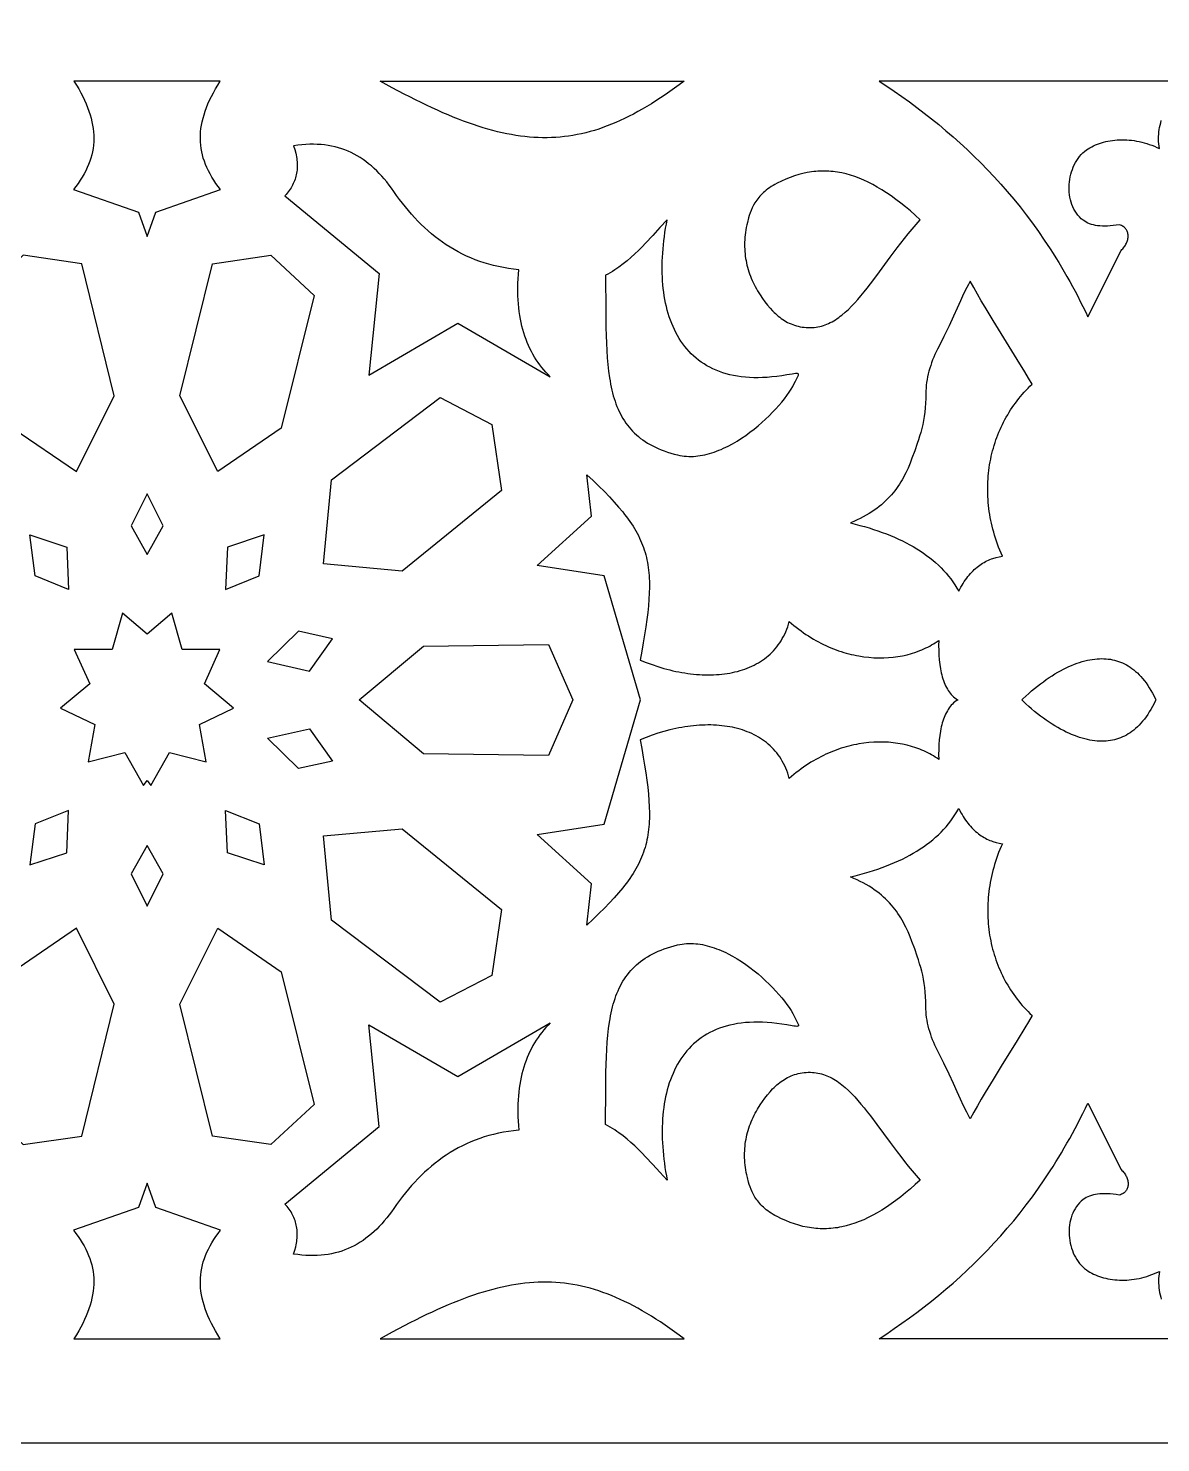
# Model space of a CAD drawing. Extents: x -580 to 580, y -400 to 400.
# Drawn here: x 300.7 to 354.8, y -365 to -297.5 of the extents above; entities that cross this region are included whole.
import ezdxf

# ---------------------------------------------------------------- set-up
doc = ezdxf.new("R2010")
doc.units = 0
doc.layers.add('LAYER_1', color=18, linetype='CONTINUOUS')
doc.layers.add('LAYER_2', color=174, linetype='CONTINUOUS')

msp = doc.modelspace()

# ---------------------------------------------------------------- linework, layer by layer
at = {"layer": 'LAYER_1'}
for points in [[(306.416, -307.461), (306.83, -306.295), (309.927, -305.219), (309.811, -305.069), (309.703, -304.919), (309.602, -304.77), (309.508, -304.62), (309.422, -304.47), (309.343, -304.319), (309.271, -304.169), (309.207, -304.018), (309.15, -303.866), (309.1, -303.714), (309.058, -303.561), (309.023, -303.407), (308.996, -303.253), (308.976, -303.097), (308.963, -302.941), (308.958, -302.784), (308.961, -302.625), (308.971, -302.465), (308.988, -302.303), (309.014, -302.14), (309.046, -301.976), (309.086, -301.81), (309.134, -301.642), (309.189, -301.473), (309.252, -301.301), (309.323, -301.128), (309.401, -300.952), (309.487, -300.775), (309.58, -300.595), (309.681, -300.412), (309.79, -300.228), (309.906, -300.041), (306.416, -300.041), (302.927, -300.041), (303.043, -300.228), (303.152, -300.412), (303.253, -300.595), (303.346, -300.775), (303.432, -300.952), (303.51, -301.128), (303.58, -301.301), (303.643, -301.473), (303.699, -301.642), (303.746, -301.81), (303.787, -301.976), (303.819, -302.14), (303.844, -302.303), (303.862, -302.465), (303.872, -302.625), (303.874, -302.784), (303.869, -302.941), (303.857, -303.097), (303.837, -303.253), (303.81, -303.407), (303.775, -303.561), (303.733, -303.714), (303.683, -303.866), (303.626, -304.018), (303.562, -304.169), (303.49, -304.319), (303.411, -304.47), (303.325, -304.62), (303.231, -304.77), (303.13, -304.919), (303.021, -305.069), (302.906, -305.219), (306.003, -306.295)], [(332.036, -300.041), (331.807, -300.212), (331.581, -300.378), (331.356, -300.538), (331.134, -300.692), (330.913, -300.84), (330.694, -300.983), (330.477, -301.12), (330.261, -301.251), (330.047, -301.377), (329.834, -301.497), (329.623, -301.611), (329.412, -301.72), (329.203, -301.823), (328.995, -301.921), (328.787, -302.013), (328.58, -302.099), (328.374, -302.18), (328.169, -302.256), (327.964, -302.326), (327.759, -302.39), (327.554, -302.449), (327.35, -302.503), (327.145, -302.551), (326.941, -302.593), (326.736, -302.631), (326.531, -302.662), (326.326, -302.689), (326.12, -302.71), (325.914, -302.726), (325.707, -302.737), (325.499, -302.742), (325.29, -302.742), (325.081, -302.736), (324.87, -302.726), (324.658, -302.71), (324.445, -302.689), (324.23, -302.662), (324.014, -302.631), (323.797, -302.594), (323.577, -302.552), (323.356, -302.505), (323.133, -302.453), (322.908, -302.396), (322.681, -302.334), (322.451, -302.266), (322.22, -302.194), (321.986, -302.116), (321.749, -302.034), (321.51, -301.946), (321.268, -301.853), (321.023, -301.756), (320.776, -301.653), (320.525, -301.546), (320.271, -301.433), (320.014, -301.316), (319.754, -301.194), (319.49, -301.066), (319.223, -300.934), (318.952, -300.797), (318.677, -300.656), (318.116, -300.358), (317.539, -300.041)], [(325.653, -314.152), (325.547, -314.044), (325.446, -313.934), (325.347, -313.82), (325.252, -313.703), (325.16, -313.583), (325.072, -313.46), (324.987, -313.334), (324.906, -313.205), (324.829, -313.072), (324.755, -312.937), (324.685, -312.798), (324.618, -312.655), (324.556, -312.509), (324.497, -312.36), (324.442, -312.207), (324.392, -312.051), (324.345, -311.891), (324.302, -311.728), (324.263, -311.561), (324.229, -311.39), (324.198, -311.215), (324.172, -311.037), (324.15, -310.855), (324.133, -310.669), (324.12, -310.479), (324.111, -310.286), (324.106, -310.088), (324.107, -309.886), (324.111, -309.68), (324.121, -309.47), (324.135, -309.256), (324.153, -309.038), (323.904, -309.011), (323.659, -308.978), (323.419, -308.937), (323.184, -308.891), (322.953, -308.837), (322.726, -308.778), (322.504, -308.711), (322.287, -308.639), (322.074, -308.561), (321.864, -308.476), (321.659, -308.386), (321.459, -308.29), (321.262, -308.188), (321.069, -308.081), (320.88, -307.968), (320.694, -307.85), (320.513, -307.726), (320.335, -307.597), (320.16, -307.464), (319.989, -307.325), (319.822, -307.181), (319.658, -307.032), (319.497, -306.879), (319.339, -306.721), (319.185, -306.559), (319.033, -306.392), (318.885, -306.221), (318.74, -306.046), (318.597, -305.866), (318.457, -305.683), (318.32, -305.496), (318.186, -305.305), (318.076, -305.148), (317.963, -304.997), (317.849, -304.851), (317.732, -304.71), (317.614, -304.575), (317.493, -304.445), (317.371, -304.321), (317.245, -304.202), (317.118, -304.088), (316.988, -303.98), (316.856, -303.878), (316.721, -303.781), (316.584, -303.69), (316.444, -303.605), (316.302, -303.526), (316.156, -303.453), (316.008, -303.386), (315.857, -303.325), (315.703, -303.269), (315.546, -303.22), (315.386, -303.178), (315.223, -303.141), (315.057, -303.111), (314.888, -303.087), (314.715, -303.069), (314.539, -303.058), (314.359, -303.053), (314.176, -303.055), (313.99, -303.064), (313.8, -303.079), (313.606, -303.101), (313.409, -303.13), (313.465, -303.306), (313.51, -303.477), (313.529, -303.562), (313.544, -303.646), (313.557, -303.729), (313.567, -303.811), (313.575, -303.892), (313.58, -303.972), (313.582, -304.051), (313.581, -304.13), (313.578, -304.207), (313.571, -304.284), (313.562, -304.36), (313.551, -304.434), (313.536, -304.508), (313.519, -304.581), (313.499, -304.654), (313.477, -304.725), (313.452, -304.795), (313.423, -304.865), (313.393, -304.933), (313.359, -305.001), (313.323, -305.068), (313.284, -305.134), (313.242, -305.199), (313.198, -305.263), (313.15, -305.326), (313.101, -305.389), (313.048, -305.45), (312.993, -305.511), (317.49, -309.214), (316.99, -314.064), (321.238, -311.595)], [(343.31, -306.657), (343.073, -306.441), (342.838, -306.235), (342.606, -306.041), (342.376, -305.857), (342.148, -305.683), (341.923, -305.521), (341.7, -305.368), (341.479, -305.227), (341.26, -305.096), (341.043, -304.975), (340.827, -304.865), (340.613, -304.766), (340.401, -304.677), (340.189, -304.598), (339.979, -304.529), (339.77, -304.471), (339.562, -304.423), (339.458, -304.403), (339.355, -304.386), (339.251, -304.371), (339.148, -304.358), (339.045, -304.348), (338.942, -304.341), (338.839, -304.336), (338.737, -304.334), (338.634, -304.334), (338.532, -304.337), (338.429, -304.342), (338.327, -304.35), (338.224, -304.36), (338.122, -304.373), (338.019, -304.388), (337.917, -304.406), (337.712, -304.449), (337.507, -304.502), (337.301, -304.565), (337.095, -304.638), (336.889, -304.721), (336.681, -304.813), (336.473, -304.916), (336.377, -304.967), (336.285, -305.02), (336.198, -305.074), (336.115, -305.129), (336.037, -305.185), (335.963, -305.241), (335.893, -305.299), (335.827, -305.357), (335.765, -305.417), (335.706, -305.476), (335.651, -305.537), (335.599, -305.597), (335.551, -305.658), (335.505, -305.72), (335.423, -305.843), (335.352, -305.966), (335.29, -306.089), (335.237, -306.211), (335.191, -306.332), (335.152, -306.45), (335.118, -306.565), (335.06, -306.784), (335.032, -306.904), (335.008, -307.023), (334.986, -307.141), (334.968, -307.258), (334.953, -307.374), (334.941, -307.49), (334.933, -307.605), (334.927, -307.719), (334.925, -307.832), (334.926, -307.945), (334.93, -308.056), (334.936, -308.167), (334.946, -308.277), (334.959, -308.387), (334.975, -308.496), (334.994, -308.604), (335.015, -308.711), (335.04, -308.818), (335.067, -308.924), (335.097, -309.029), (335.13, -309.133), (335.166, -309.237), (335.204, -309.34), (335.246, -309.443), (335.29, -309.545), (335.336, -309.646), (335.385, -309.747), (335.437, -309.847), (335.492, -309.946), (335.549, -310.045), (335.67, -310.241), (335.783, -310.408), (335.898, -310.569), (336.016, -310.722), (336.139, -310.868), (336.265, -311.006), (336.331, -311.072), (336.397, -311.135), (336.465, -311.196), (336.534, -311.255), (336.604, -311.31), (336.676, -311.364), (336.749, -311.414), (336.824, -311.462), (336.901, -311.507), (336.979, -311.549), (337.059, -311.589), (337.141, -311.625), (337.225, -311.658), (337.31, -311.687), (337.398, -311.714), (337.487, -311.737), (337.579, -311.756), (337.672, -311.772), (337.768, -311.784), (337.866, -311.793), (337.966, -311.798), (338.069, -311.799), (338.16, -311.796), (338.251, -311.789), (338.34, -311.779), (338.428, -311.764), (338.515, -311.746), (338.601, -311.724), (338.686, -311.698), (338.77, -311.669), (338.853, -311.637), (338.936, -311.601), (339.017, -311.561), (339.099, -311.519), (339.179, -311.473), (339.259, -311.424), (339.338, -311.373), (339.416, -311.318), (339.494, -311.26), (339.572, -311.2), (339.726, -311.071), (339.878, -310.932), (340.029, -310.783), (340.179, -310.624), (340.329, -310.458), (340.479, -310.283), (340.629, -310.101), (340.779, -309.912), (340.93, -309.717), (341.236, -309.31), (341.872, -308.447), (342.207, -308.001), (342.38, -307.776), (342.556, -307.551), (342.737, -307.325), (342.923, -307.101), (343.114, -306.878)], [(336.944, -314.056), (336.701, -314.096), (336.465, -314.129), (336.233, -314.155), (336.008, -314.174), (335.788, -314.186), (335.573, -314.191), (335.364, -314.19), (335.16, -314.182), (334.962, -314.168), (334.769, -314.147), (334.582, -314.12), (334.399, -314.087), (334.222, -314.048), (334.051, -314.003), (333.884, -313.953), (333.723, -313.896), (333.566, -313.835), (333.415, -313.767), (333.269, -313.695), (333.127, -313.617), (332.991, -313.534), (332.86, -313.446), (332.733, -313.353), (332.611, -313.255), (332.494, -313.153), (332.382, -313.046), (332.274, -312.935), (332.171, -312.819), (332.073, -312.699), (331.979, -312.575), (331.89, -312.446), (331.805, -312.314), (331.725, -312.178), (331.649, -312.039), (331.578, -311.895), (331.511, -311.749), (331.448, -311.598), (331.389, -311.445), (331.335, -311.288), (331.285, -311.128), (331.239, -310.966), (331.197, -310.8), (331.159, -310.632), (331.125, -310.461), (331.095, -310.288), (331.069, -310.112), (331.047, -309.934), (331.029, -309.753), (331.015, -309.571), (331.005, -309.386), (330.998, -309.2), (330.995, -309.012), (330.995, -308.822), (331, -308.631), (331.008, -308.438), (331.019, -308.244), (331.034, -308.049), (331.052, -307.853), (331.074, -307.655), (331.099, -307.457), (331.128, -307.258), (331.16, -307.058), (331.195, -306.858), (331.233, -306.657), (330.885, -307.032), (330.545, -307.403), (330.206, -307.767), (330.035, -307.944), (329.861, -308.118), (329.685, -308.287), (329.505, -308.452), (329.32, -308.611), (329.129, -308.764), (328.933, -308.911), (328.832, -308.982), (328.729, -309.051), (328.624, -309.118), (328.517, -309.182), (328.408, -309.245), (328.297, -309.306), (328.301, -311.013), (328.304, -311.412), (328.31, -311.799), (328.319, -312.175), (328.332, -312.54), (328.349, -312.893), (328.372, -313.236), (328.401, -313.567), (328.437, -313.886), (328.48, -314.194), (328.505, -314.344), (328.532, -314.491), (328.561, -314.635), (328.593, -314.777), (328.627, -314.915), (328.663, -315.051), (328.702, -315.184), (328.744, -315.313), (328.789, -315.441), (328.837, -315.565), (328.887, -315.686), (328.941, -315.805), (328.998, -315.92), (329.058, -316.033), (329.122, -316.143), (329.189, -316.25), (329.26, -316.354), (329.334, -316.455), (329.412, -316.554), (329.494, -316.649), (329.58, -316.742), (329.669, -316.832), (329.763, -316.918), (329.862, -317.002), (329.964, -317.084), (330.071, -317.162), (330.182, -317.237), (330.298, -317.31), (330.419, -317.379), (330.544, -317.446), (330.674, -317.51), (330.809, -317.571), (330.949, -317.629), (331.095, -317.684), (331.245, -317.736), (331.401, -317.785), (331.562, -317.832), (331.729, -317.875), (331.835, -317.899), (331.941, -317.917), (332.048, -317.931), (332.156, -317.941), (332.264, -317.946), (332.373, -317.947), (332.482, -317.943), (332.592, -317.935), (332.702, -317.923), (332.813, -317.907), (332.923, -317.888), (333.034, -317.865), (333.145, -317.838), (333.256, -317.808), (333.367, -317.774), (333.478, -317.737), (333.588, -317.697), (333.699, -317.654), (333.809, -317.608), (333.919, -317.559), (334.028, -317.508), (334.137, -317.454), (334.352, -317.338), (334.565, -317.214), (334.775, -317.082), (334.98, -316.942), (335.181, -316.796), (335.377, -316.645), (335.568, -316.49), (335.753, -316.331), (335.93, -316.169), (336.101, -316.005), (336.264, -315.841), (336.419, -315.677), (336.565, -315.513), (336.702, -315.352), (336.829, -315.193), (336.946, -315.038), (337.052, -314.887), (337.147, -314.742), (337.229, -314.603), (337.299, -314.471), (337.356, -314.348), (337.385, -314.284), (337.413, -314.227), (337.464, -314.133), (337.483, -314.095), (337.495, -314.063), (337.5, -314.037), (337.499, -314.026), (337.496, -314.017), (337.49, -314.009), (337.481, -314.003), (337.453, -313.994), (337.412, -313.991), (337.355, -313.994), (337.282, -314.001), (337.19, -314.015)], [(304.849, -315.054), (303.302, -308.75), (300.508, -308.347), (298.441, -310.262), (300.012, -316.596), (303.046, -318.67)], [(307.983, -315.054), (309.53, -308.75), (312.324, -308.347), (314.391, -310.262), (312.821, -316.596), (309.787, -318.67)], [(348.641, -314.505), (348.472, -314.213), (348.298, -313.917), (347.935, -313.316), (347.172, -312.084), (346.787, -311.46), (346.406, -310.832), (346.221, -310.519), (346.039, -310.205), (345.862, -309.893), (345.69, -309.582), (345.607, -309.736), (345.528, -309.888), (345.379, -310.195), (345.231, -310.516), (345.074, -310.866), (344.897, -311.259), (344.687, -311.708), (344.435, -312.229), (344.289, -312.521), (344.129, -312.836), (344.067, -312.96), (344.008, -313.086), (343.952, -313.215), (343.9, -313.345), (343.85, -313.476), (343.805, -313.609), (343.763, -313.742), (343.725, -313.876), (343.691, -314.011), (343.661, -314.146), (343.635, -314.281), (343.614, -314.415), (343.597, -314.549), (343.585, -314.682), (343.578, -314.814), (343.577, -314.944), (343.574, -315.181), (343.565, -315.408), (343.548, -315.627), (343.526, -315.838), (343.497, -316.041), (343.463, -316.239), (343.424, -316.43), (343.38, -316.617), (343.332, -316.8), (343.28, -316.98), (343.225, -317.157), (343.167, -317.332), (343.044, -317.681), (342.914, -318.033), (342.823, -318.268), (342.725, -318.499), (342.619, -318.726), (342.563, -318.837), (342.505, -318.947), (342.443, -319.056), (342.38, -319.164), (342.313, -319.27), (342.243, -319.375), (342.17, -319.478), (342.094, -319.58), (342.014, -319.681), (341.931, -319.779), (341.844, -319.877), (341.753, -319.972), (341.657, -320.066), (341.558, -320.158), (341.454, -320.249), (341.346, -320.338), (341.233, -320.425), (341.115, -320.51), (340.992, -320.593), (340.864, -320.674), (340.731, -320.753), (340.592, -320.83), (340.447, -320.905), (340.297, -320.978), (340.141, -321.049), (339.979, -321.118), (340.206, -321.175), (340.43, -321.234), (340.651, -321.295), (340.867, -321.36), (341.08, -321.426), (341.288, -321.496), (341.493, -321.569), (341.693, -321.644), (341.889, -321.722), (342.081, -321.803), (342.269, -321.886), (342.453, -321.973), (342.632, -322.063), (342.807, -322.156), (342.977, -322.251), (343.143, -322.35), (343.305, -322.452), (343.461, -322.557), (343.614, -322.666), (343.761, -322.777), (343.904, -322.892), (344.041, -323.01), (344.174, -323.132), (344.302, -323.256), (344.425, -323.385), (344.543, -323.516), (344.656, -323.651), (344.764, -323.79), (344.867, -323.932), (344.964, -324.078), (345.056, -324.228), (345.143, -324.381), (345.194, -324.281), (345.247, -324.184), (345.3, -324.091), (345.355, -324.001), (345.41, -323.915), (345.467, -323.833), (345.524, -323.753), (345.582, -323.677), (345.642, -323.604), (345.702, -323.534), (345.763, -323.468), (345.825, -323.404), (345.887, -323.344), (345.951, -323.286), (346.016, -323.232), (346.081, -323.18), (346.147, -323.131), (346.214, -323.085), (346.281, -323.042), (346.35, -323.001), (346.419, -322.963), (346.489, -322.928), (346.559, -322.895), (346.631, -322.865), (346.703, -322.837), (346.775, -322.811), (346.923, -322.767), (347.073, -322.732), (347.225, -322.705), (347.163, -322.564), (347.104, -322.422), (347.047, -322.28), (346.994, -322.137), (346.944, -321.995), (346.897, -321.852), (346.852, -321.71), (346.811, -321.567), (346.772, -321.424), (346.736, -321.281), (346.703, -321.138), (346.673, -320.995), (346.646, -320.853), (346.621, -320.71), (346.6, -320.568), (346.581, -320.426), (346.565, -320.284), (346.551, -320.142), (346.541, -320.001), (346.533, -319.86), (346.527, -319.719), (346.525, -319.579), (346.525, -319.439), (346.527, -319.299), (346.533, -319.161), (346.541, -319.022), (346.551, -318.885), (346.564, -318.748), (346.58, -318.611), (346.599, -318.475), (346.619, -318.34), (346.643, -318.206), (346.669, -318.072), (346.697, -317.94), (346.728, -317.808), (346.762, -317.677), (346.797, -317.547), (346.836, -317.417), (346.876, -317.289), (346.92, -317.162), (346.965, -317.036), (347.013, -316.911), (347.063, -316.787), (347.116, -316.664), (347.171, -316.543), (347.228, -316.423), (347.288, -316.304), (347.35, -316.186), (347.414, -316.069), (347.481, -315.954), (347.549, -315.841), (347.62, -315.728), (347.693, -315.618), (347.769, -315.508), (347.846, -315.4), (347.926, -315.294), (348.008, -315.19), (348.092, -315.087), (348.178, -314.985), (348.267, -314.886), (348.357, -314.788), (348.45, -314.692), (348.544, -314.597)], [(315.219, -319.057), (320.399, -315.14), (322.872, -316.415), (323.334, -319.564), (318.583, -323.415), (314.827, -323.073)], [(345.106, -329.558), (345.097, -329.563), (345.106, -329.569), (345.088, -329.569), (345.023, -329.612), (344.961, -329.658), (344.902, -329.709), (344.845, -329.763), (344.791, -329.82), (344.74, -329.881), (344.691, -329.946), (344.645, -330.013), (344.601, -330.084), (344.559, -330.158), (344.52, -330.235), (344.483, -330.315), (344.449, -330.398), (344.416, -330.484), (344.387, -330.572), (344.359, -330.663), (344.333, -330.756), (344.31, -330.852), (344.289, -330.95), (344.27, -331.051), (344.238, -331.258), (344.213, -331.474), (344.197, -331.697), (344.188, -331.926), (344.186, -332.162), (344.191, -332.403), (344.108, -332.346), (344.024, -332.29), (343.938, -332.237), (343.851, -332.185), (343.761, -332.135), (343.67, -332.088), (343.577, -332.042), (343.483, -331.998), (343.387, -331.956), (343.29, -331.917), (343.091, -331.844), (342.887, -331.779), (342.677, -331.722), (342.463, -331.675), (342.244, -331.636), (342.022, -331.606), (341.796, -331.585), (341.566, -331.574), (341.334, -331.572), (341.099, -331.579), (340.861, -331.596), (340.622, -331.623), (340.382, -331.66), (340.261, -331.683), (340.14, -331.708), (340.019, -331.735), (339.897, -331.765), (339.776, -331.798), (339.655, -331.833), (339.533, -331.871), (339.412, -331.912), (339.29, -331.955), (339.169, -332.001), (339.048, -332.05), (338.927, -332.101), (338.806, -332.155), (338.686, -332.212), (338.566, -332.272), (338.446, -332.335), (338.327, -332.4), (338.209, -332.468), (338.09, -332.54), (337.973, -332.614), (337.856, -332.691), (337.74, -332.77), (337.624, -332.853), (337.509, -332.939), (337.395, -333.028), (337.282, -333.12), (337.169, -333.214), (337.058, -333.312), (337.022, -333.184), (336.982, -333.059), (336.938, -332.937), (336.89, -332.819), (336.839, -332.705), (336.784, -332.594), (336.726, -332.487), (336.665, -332.383), (336.6, -332.282), (336.531, -332.185), (336.46, -332.091), (336.385, -332.001), (336.308, -331.914), (336.227, -331.83), (336.144, -331.75), (336.057, -331.672), (335.968, -331.599), (335.876, -331.528), (335.782, -331.461), (335.685, -331.396), (335.585, -331.335), (335.483, -331.278), (335.379, -331.223), (335.272, -331.172), (335.164, -331.123), (335.053, -331.078), (334.94, -331.036), (334.825, -330.997), (334.708, -330.961), (334.589, -330.928), (334.468, -330.898), (334.346, -330.87), (334.222, -330.846), (334.096, -330.825), (333.969, -330.807), (333.841, -330.792), (333.711, -330.779), (333.58, -330.77), (333.447, -330.763), (333.314, -330.759), (333.179, -330.758), (333.043, -330.76), (332.907, -330.764), (332.769, -330.772), (332.631, -330.782), (332.492, -330.794), (332.352, -330.81), (332.212, -330.828), (332.071, -330.849), (331.93, -330.872), (331.789, -330.898), (331.647, -330.927), (331.505, -330.958), (331.362, -330.992), (331.078, -331.067), (330.793, -331.152), (330.509, -331.247), (330.226, -331.352), (329.946, -331.466), (330.022, -331.888), (330.093, -332.291), (330.157, -332.676), (330.213, -333.044), (330.263, -333.396), (330.305, -333.733), (330.338, -334.056), (330.363, -334.366), (330.38, -334.663), (330.387, -334.95), (330.386, -335.089), (330.384, -335.226), (330.379, -335.36), (330.371, -335.492), (330.361, -335.622), (330.348, -335.751), (330.332, -335.877), (330.314, -336.001), (330.292, -336.124), (330.268, -336.245), (330.241, -336.365), (330.211, -336.484), (330.178, -336.601), (330.142, -336.718), (330.103, -336.833), (330.061, -336.948), (330.015, -337.062), (329.967, -337.175), (329.915, -337.288), (329.859, -337.4), (329.801, -337.513), (329.739, -337.625), (329.673, -337.737), (329.604, -337.849), (329.531, -337.962), (329.454, -338.075), (329.374, -338.188), (329.29, -338.302), (329.203, -338.417), (329.111, -338.532), (328.917, -338.766), (328.706, -339.005), (328.48, -339.249), (328.236, -339.5), (327.976, -339.758), (327.698, -340.025), (327.402, -340.301), (327.616, -338.334), (325.034, -335.98), (328.22, -335.483), (329.952, -329.563), (328.22, -323.643), (325.034, -323.146), (327.616, -320.793), (327.402, -318.826), (327.698, -319.102), (327.976, -319.369), (328.236, -319.627), (328.48, -319.878), (328.706, -320.122), (328.917, -320.361), (329.111, -320.595), (329.203, -320.71), (329.29, -320.825), (329.374, -320.939), (329.454, -321.052), (329.531, -321.165), (329.604, -321.277), (329.673, -321.39), (329.739, -321.502), (329.801, -321.614), (329.859, -321.726), (329.915, -321.839), (329.967, -321.952), (330.015, -322.065), (330.061, -322.179), (330.103, -322.294), (330.142, -322.409), (330.178, -322.525), (330.211, -322.643), (330.241, -322.761), (330.268, -322.881), (330.292, -323.003), (330.314, -323.125), (330.332, -323.25), (330.348, -323.376), (330.361, -323.504), (330.371, -323.634), (330.379, -323.767), (330.384, -323.901), (330.386, -324.038), (330.387, -324.177), (330.38, -324.463), (330.363, -324.761), (330.338, -325.071), (330.305, -325.394), (330.263, -325.731), (330.213, -326.083), (330.157, -326.451), (330.093, -326.836), (330.022, -327.239), (329.946, -327.66), (330.226, -327.775), (330.509, -327.879), (330.793, -327.974), (331.078, -328.06), (331.362, -328.135), (331.505, -328.169), (331.647, -328.2), (331.789, -328.228), (331.93, -328.254), (332.071, -328.278), (332.212, -328.299), (332.352, -328.317), (332.492, -328.332), (332.631, -328.345), (332.769, -328.355), (332.907, -328.362), (333.043, -328.367), (333.179, -328.368), (333.314, -328.367), (333.447, -328.364), (333.58, -328.357), (333.711, -328.347), (333.841, -328.335), (333.969, -328.32), (334.096, -328.301), (334.222, -328.28), (334.346, -328.256), (334.468, -328.229), (334.589, -328.199), (334.708, -328.166), (334.825, -328.13), (334.94, -328.091), (335.053, -328.049), (335.164, -328.003), (335.272, -327.955), (335.379, -327.904), (335.483, -327.849), (335.585, -327.791), (335.685, -327.73), (335.782, -327.666), (335.876, -327.599), (335.968, -327.528), (336.057, -327.454), (336.144, -327.377), (336.227, -327.297), (336.308, -327.213), (336.385, -327.126), (336.46, -327.035), (336.531, -326.942), (336.6, -326.845), (336.665, -326.744), (336.726, -326.64), (336.784, -326.532), (336.839, -326.422), (336.89, -326.307), (336.938, -326.189), (336.982, -326.068), (337.022, -325.943), (337.058, -325.814), (337.169, -325.912), (337.282, -326.007), (337.395, -326.099), (337.509, -326.188), (337.624, -326.273), (337.74, -326.356), (337.856, -326.436), (337.973, -326.513), (338.09, -326.587), (338.209, -326.658), (338.327, -326.727), (338.446, -326.792), (338.566, -326.855), (338.686, -326.914), (338.806, -326.971), (338.927, -327.026), (339.048, -327.077), (339.169, -327.126), (339.29, -327.172), (339.412, -327.215), (339.533, -327.256), (339.655, -327.294), (339.776, -327.329), (339.897, -327.362), (340.019, -327.392), (340.14, -327.419), (340.261, -327.444), (340.382, -327.466), (340.622, -327.503), (340.861, -327.53), (341.099, -327.547), (341.334, -327.555), (341.566, -327.553), (341.796, -327.541), (342.022, -327.521), (342.244, -327.491), (342.463, -327.452), (342.677, -327.404), (342.887, -327.348), (343.091, -327.283), (343.29, -327.21), (343.387, -327.17), (343.483, -327.129), (343.577, -327.085), (343.67, -327.039), (343.761, -326.991), (343.851, -326.942), (343.938, -326.89), (344.024, -326.836), (344.108, -326.781), (344.191, -326.724), (344.186, -326.965), (344.188, -327.2), (344.197, -327.43), (344.213, -327.653), (344.238, -327.868), (344.27, -328.076), (344.289, -328.176), (344.31, -328.274), (344.333, -328.37), (344.359, -328.464), (344.387, -328.555), (344.416, -328.643), (344.449, -328.729), (344.483, -328.812), (344.52, -328.891), (344.559, -328.969), (344.601, -329.043), (344.645, -329.113), (344.691, -329.181), (344.74, -329.245), (344.791, -329.306), (344.845, -329.364), (344.902, -329.418), (344.961, -329.468), (345.023, -329.515), (345.088, -329.558)], [(306.416, -322.618), (307.182, -321.263), (306.416, -319.724), (305.65, -321.263)], [(302.672, -324.293), (301.076, -323.649), (300.823, -321.693), (302.582, -322.275)], [(310.161, -324.293), (311.757, -323.649), (312.01, -321.693), (310.251, -322.275)], [(306.416, -333.408), (306.588, -333.644), (307.484, -332.076), (309.235, -332.519), (308.914, -330.742), (310.54, -329.956), (309.152, -328.801), (309.892, -327.153), (308.086, -327.161), (307.594, -325.423), (306.416, -326.418), (305.239, -325.423), (304.747, -327.161), (302.941, -327.153), (303.681, -328.801), (302.293, -329.956), (303.918, -330.742), (303.598, -332.519), (305.348, -332.076), (306.245, -333.644)], [(312.16, -327.732), (314.169, -328.187), (315.269, -326.645), (313.648, -326.289)], [(316.538, -329.563), (319.605, -326.993), (325.572, -326.915), (326.726, -329.563), (325.572, -332.212), (319.605, -332.134)], [(353.837, -330.676), (353.754, -330.765), (353.669, -330.849), (353.584, -330.927), (353.497, -330.999), (353.41, -331.067), (353.322, -331.129), (353.234, -331.186), (353.144, -331.239), (353.053, -331.286), (352.962, -331.33), (352.869, -331.369), (352.775, -331.404), (352.679, -331.434), (352.583, -331.461), (352.484, -331.483), (352.384, -331.501), (352.282, -331.516), (352.179, -331.526), (352.073, -331.532), (351.966, -331.533), (351.857, -331.531), (351.746, -331.524), (351.633, -331.513), (351.517, -331.498), (351.4, -331.478), (351.282, -331.454), (351.161, -331.425), (351.038, -331.392), (350.914, -331.354), (350.788, -331.311), (350.661, -331.264), (350.532, -331.212), (350.402, -331.155), (350.27, -331.094), (350.137, -331.028), (350.004, -330.957), (349.869, -330.882), (349.733, -330.801), (349.596, -330.717), (349.458, -330.627), (349.32, -330.533), (349.181, -330.434), (349.042, -330.33), (348.902, -330.222), (348.762, -330.109), (348.622, -329.992), (348.481, -329.87), (348.34, -329.744), (348.199, -329.613), (348.148, -329.563), (348.199, -329.514), (348.34, -329.383), (348.481, -329.256), (348.622, -329.135), (348.762, -329.017), (348.902, -328.905), (349.042, -328.796), (349.181, -328.693), (349.32, -328.594), (349.458, -328.5), (349.596, -328.41), (349.733, -328.325), (349.869, -328.245), (350.004, -328.169), (350.137, -328.099), (350.27, -328.033), (350.402, -327.971), (350.532, -327.915), (350.661, -327.863), (350.788, -327.815), (350.914, -327.773), (351.038, -327.735), (351.161, -327.701), (351.282, -327.673), (351.4, -327.648), (351.517, -327.629), (351.633, -327.613), (351.746, -327.602), (351.857, -327.596), (351.966, -327.593), (352.073, -327.595), (352.179, -327.601), (352.282, -327.611), (352.384, -327.625), (352.484, -327.644), (352.583, -327.666), (352.679, -327.692), (352.775, -327.723), (352.869, -327.758), (352.962, -327.797), (353.053, -327.84), (353.144, -327.888), (353.234, -327.941), (353.322, -327.998), (353.41, -328.06), (353.497, -328.127), (353.584, -328.2), (353.669, -328.278), (353.754, -328.361), (353.837, -328.45), (353.92, -328.546), (354.001, -328.647), (354.082, -328.754), (354.161, -328.868), (354.238, -328.987), (354.315, -329.114), (354.389, -329.247), (354.462, -329.387), (354.533, -329.533), (354.547, -329.563), (354.533, -329.594), (354.462, -329.74), (354.389, -329.88), (354.315, -330.013), (354.238, -330.139), (354.161, -330.259), (354.082, -330.373), (354.001, -330.48), (353.92, -330.581)], [(312.16, -331.395), (314.169, -330.939), (315.269, -332.481), (313.648, -332.837)], [(302.672, -334.834), (301.076, -335.478), (300.823, -337.434), (302.582, -336.852)], [(310.161, -334.834), (311.757, -335.478), (312.01, -337.434), (310.251, -336.852)], [(348.641, -344.622), (348.472, -344.914), (348.298, -345.21), (347.935, -345.811), (347.172, -347.042), (346.787, -347.667), (346.406, -348.294), (346.221, -348.608), (346.039, -348.921), (345.862, -349.234), (345.69, -349.545), (345.607, -349.391), (345.528, -349.238), (345.379, -348.931), (345.231, -348.61), (345.074, -348.261), (344.897, -347.868), (344.687, -347.418), (344.435, -346.897), (344.289, -346.606), (344.129, -346.291), (344.067, -346.167), (344.008, -346.04), (343.952, -345.912), (343.9, -345.782), (343.85, -345.651), (343.805, -345.518), (343.763, -345.385), (343.725, -345.25), (343.691, -345.116), (343.661, -344.981), (343.635, -344.846), (343.614, -344.712), (343.597, -344.578), (343.585, -344.445), (343.578, -344.313), (343.577, -344.182), (343.574, -343.946), (343.565, -343.718), (343.548, -343.5), (343.526, -343.289), (343.497, -343.085), (343.463, -342.888), (343.424, -342.696), (343.38, -342.509), (343.332, -342.326), (343.28, -342.147), (343.225, -341.97), (343.167, -341.794), (343.044, -341.445), (342.914, -341.094), (342.823, -340.859), (342.725, -340.628), (342.619, -340.401), (342.563, -340.29), (342.505, -340.179), (342.443, -340.07), (342.38, -339.963), (342.313, -339.857), (342.243, -339.752), (342.17, -339.648), (342.094, -339.546), (342.014, -339.446), (341.931, -339.347), (341.844, -339.25), (341.753, -339.154), (341.657, -339.06), (341.558, -338.968), (341.454, -338.878), (341.346, -338.789), (341.233, -338.702), (341.115, -338.617), (340.992, -338.534), (340.864, -338.453), (340.731, -338.374), (340.592, -338.296), (340.447, -338.221), (340.297, -338.148), (340.141, -338.077), (339.979, -338.009), (340.206, -337.952), (340.43, -337.893), (340.651, -337.831), (340.867, -337.767), (341.08, -337.7), (341.288, -337.631), (341.493, -337.558), (341.693, -337.483), (341.889, -337.405), (342.081, -337.324), (342.269, -337.24), (342.453, -337.153), (342.632, -337.064), (342.807, -336.971), (342.977, -336.875), (343.143, -336.776), (343.305, -336.674), (343.461, -336.569), (343.614, -336.461), (343.761, -336.349), (343.904, -336.235), (344.041, -336.117), (344.174, -335.995), (344.302, -335.87), (344.425, -335.742), (344.543, -335.61), (344.656, -335.475), (344.764, -335.337), (344.867, -335.194), (344.964, -335.049), (345.056, -334.899), (345.143, -334.746), (345.194, -334.846), (345.247, -334.943), (345.3, -335.036), (345.355, -335.125), (345.41, -335.211), (345.467, -335.294), (345.524, -335.374), (345.582, -335.45), (345.642, -335.523), (345.702, -335.592), (345.763, -335.659), (345.825, -335.722), (345.887, -335.783), (345.951, -335.84), (346.016, -335.895), (346.081, -335.947), (346.147, -335.995), (346.214, -336.041), (346.281, -336.085), (346.35, -336.125), (346.419, -336.163), (346.489, -336.199), (346.559, -336.231), (346.631, -336.262), (346.703, -336.29), (346.775, -336.315), (346.923, -336.359), (347.073, -336.395), (347.225, -336.421), (347.163, -336.563), (347.104, -336.705), (347.047, -336.847), (346.994, -336.989), (346.944, -337.132), (346.897, -337.274), (346.852, -337.417), (346.811, -337.56), (346.772, -337.703), (346.736, -337.846), (346.703, -337.989), (346.673, -338.131), (346.646, -338.274), (346.621, -338.417), (346.6, -338.559), (346.581, -338.701), (346.565, -338.843), (346.551, -338.985), (346.541, -339.126), (346.533, -339.267), (346.527, -339.408), (346.525, -339.548), (346.525, -339.688), (346.527, -339.827), (346.533, -339.966), (346.541, -340.104), (346.551, -340.242), (346.564, -340.379), (346.58, -340.516), (346.599, -340.651), (346.619, -340.786), (346.643, -340.921), (346.669, -341.054), (346.697, -341.187), (346.728, -341.319), (346.762, -341.45), (346.797, -341.58), (346.836, -341.709), (346.876, -341.837), (346.92, -341.965), (346.965, -342.091), (347.013, -342.216), (347.063, -342.339), (347.116, -342.462), (347.171, -342.584), (347.228, -342.704), (347.288, -342.823), (347.35, -342.941), (347.414, -343.057), (347.481, -343.172), (347.549, -343.286), (347.62, -343.398), (347.693, -343.509), (347.769, -343.618), (347.846, -343.726), (347.926, -343.832), (348.008, -343.937), (348.092, -344.04), (348.178, -344.141), (348.267, -344.241), (348.357, -344.339), (348.45, -344.435), (348.544, -344.529)], [(323.334, -339.562), (322.872, -342.712), (320.399, -343.987), (315.219, -340.07), (314.827, -336.054), (318.583, -335.711)], [(306.416, -339.403), (307.182, -337.864), (306.416, -336.508), (305.65, -337.864)], [(300.508, -350.78), (303.302, -350.376), (304.849, -344.073), (303.046, -340.456), (300.012, -342.531), (298.441, -348.865)], [(312.324, -350.78), (309.53, -350.376), (307.983, -344.073), (309.787, -340.456), (312.821, -342.531), (314.391, -348.865)], [(336.944, -345.071), (336.701, -345.03), (336.465, -344.998), (336.233, -344.972), (336.008, -344.953), (335.788, -344.941), (335.573, -344.936), (335.364, -344.937), (335.16, -344.945), (334.962, -344.959), (334.769, -344.98), (334.582, -345.007), (334.399, -345.04), (334.222, -345.079), (334.051, -345.123), (333.884, -345.174), (333.723, -345.23), (333.566, -345.292), (333.415, -345.359), (333.269, -345.432), (333.127, -345.51), (332.991, -345.593), (332.86, -345.681), (332.733, -345.773), (332.611, -345.871), (332.494, -345.974), (332.382, -346.08), (332.274, -346.192), (332.171, -346.308), (332.073, -346.428), (331.979, -346.552), (331.89, -346.68), (331.805, -346.812), (331.725, -346.948), (331.649, -347.088), (331.578, -347.231), (331.511, -347.378), (331.448, -347.528), (331.389, -347.682), (331.335, -347.838), (331.285, -347.998), (331.239, -348.161), (331.197, -348.326), (331.159, -348.495), (331.125, -348.666), (331.095, -348.839), (331.069, -349.015), (331.047, -349.193), (331.029, -349.373), (331.015, -349.556), (331.005, -349.74), (330.998, -349.926), (330.995, -350.115), (330.995, -350.304), (331, -350.496), (331.008, -350.688), (331.019, -350.882), (331.034, -351.078), (331.052, -351.274), (331.074, -351.471), (331.099, -351.67), (331.128, -351.869), (331.16, -352.068), (331.195, -352.269), (331.233, -352.47), (330.885, -352.095), (330.545, -351.724), (330.206, -351.36), (330.035, -351.183), (329.861, -351.009), (329.685, -350.839), (329.505, -350.675), (329.32, -350.516), (329.129, -350.362), (328.933, -350.216), (328.832, -350.145), (328.729, -350.076), (328.624, -350.009), (328.517, -349.944), (328.408, -349.881), (328.297, -349.821), (328.301, -348.114), (328.304, -347.715), (328.31, -347.328), (328.319, -346.952), (328.332, -346.587), (328.349, -346.233), (328.372, -345.891), (328.401, -345.56), (328.437, -345.24), (328.48, -344.932), (328.505, -344.782), (328.532, -344.635), (328.561, -344.491), (328.593, -344.35), (328.627, -344.211), (328.663, -344.076), (328.702, -343.943), (328.744, -343.813), (328.789, -343.686), (328.837, -343.562), (328.887, -343.441), (328.941, -343.322), (328.998, -343.207), (329.058, -343.094), (329.122, -342.984), (329.189, -342.877), (329.26, -342.773), (329.334, -342.671), (329.412, -342.573), (329.494, -342.478), (329.58, -342.385), (329.669, -342.295), (329.763, -342.208), (329.862, -342.124), (329.964, -342.043), (330.071, -341.965), (330.182, -341.889), (330.298, -341.817), (330.419, -341.747), (330.544, -341.681), (330.674, -341.617), (330.809, -341.556), (330.949, -341.498), (331.095, -341.443), (331.245, -341.391), (331.401, -341.341), (331.562, -341.295), (331.729, -341.252), (331.835, -341.228), (331.941, -341.209), (332.048, -341.195), (332.156, -341.186), (332.264, -341.181), (332.373, -341.18), (332.482, -341.184), (332.592, -341.192), (332.702, -341.203), (332.813, -341.219), (332.923, -341.239), (333.034, -341.262), (333.145, -341.289), (333.256, -341.319), (333.367, -341.353), (333.478, -341.39), (333.588, -341.43), (333.699, -341.473), (333.809, -341.519), (333.919, -341.568), (334.028, -341.619), (334.137, -341.673), (334.352, -341.788), (334.565, -341.913), (334.775, -342.045), (334.98, -342.185), (335.181, -342.33), (335.377, -342.481), (335.568, -342.637), (335.753, -342.796), (335.93, -342.958), (336.101, -343.121), (336.264, -343.286), (336.419, -343.45), (336.565, -343.613), (336.702, -343.775), (336.829, -343.934), (336.946, -344.089), (337.052, -344.24), (337.147, -344.385), (337.229, -344.524), (337.299, -344.655), (337.356, -344.779), (337.385, -344.842), (337.413, -344.899), (337.464, -344.994), (337.483, -345.032), (337.495, -345.064), (337.5, -345.09), (337.499, -345.101), (337.496, -345.11), (337.49, -345.118), (337.481, -345.124), (337.453, -345.133), (337.412, -345.136), (337.355, -345.133), (337.282, -345.125), (337.19, -345.112)], [(325.653, -344.974), (325.547, -345.082), (325.446, -345.193), (325.347, -345.307), (325.252, -345.424), (325.16, -345.543), (325.072, -345.666), (324.987, -345.792), (324.906, -345.922), (324.829, -346.054), (324.755, -346.19), (324.685, -346.329), (324.618, -346.472), (324.556, -346.617), (324.497, -346.767), (324.442, -346.919), (324.392, -347.076), (324.345, -347.235), (324.302, -347.399), (324.263, -347.566), (324.229, -347.737), (324.198, -347.911), (324.172, -348.09), (324.15, -348.272), (324.133, -348.458), (324.12, -348.647), (324.111, -348.841), (324.106, -349.039), (324.107, -349.241), (324.111, -349.446), (324.121, -349.656), (324.135, -349.871), (324.153, -350.089), (323.904, -350.116), (323.659, -350.149), (323.419, -350.189), (323.184, -350.236), (322.953, -350.289), (322.726, -350.349), (322.504, -350.415), (322.287, -350.487), (322.074, -350.566), (321.864, -350.65), (321.659, -350.74), (321.459, -350.837), (321.262, -350.938), (321.069, -351.046), (320.88, -351.159), (320.694, -351.277), (320.513, -351.4), (320.335, -351.529), (320.16, -351.663), (319.989, -351.802), (319.822, -351.946), (319.658, -352.094), (319.497, -352.248), (319.339, -352.406), (319.185, -352.568), (319.033, -352.735), (318.885, -352.906), (318.74, -353.081), (318.597, -353.26), (318.457, -353.444), (318.32, -353.631), (318.186, -353.822), (318.076, -353.978), (317.963, -354.13), (317.849, -354.276), (317.732, -354.416), (317.614, -354.552), (317.493, -354.681), (317.371, -354.806), (317.245, -354.925), (317.118, -355.039), (316.988, -355.146), (316.856, -355.249), (316.721, -355.345), (316.584, -355.436), (316.444, -355.521), (316.302, -355.6), (316.156, -355.674), (316.008, -355.741), (315.857, -355.802), (315.703, -355.857), (315.546, -355.906), (315.386, -355.949), (315.223, -355.986), (315.057, -356.016), (314.888, -356.04), (314.715, -356.058), (314.539, -356.069), (314.359, -356.073), (314.176, -356.071), (313.99, -356.063), (313.8, -356.047), (313.606, -356.025), (313.409, -355.997), (313.465, -355.821), (313.51, -355.649), (313.529, -355.565), (313.544, -355.481), (313.557, -355.398), (313.567, -355.316), (313.575, -355.235), (313.58, -355.155), (313.582, -355.075), (313.581, -354.997), (313.578, -354.919), (313.571, -354.843), (313.562, -354.767), (313.551, -354.692), (313.536, -354.618), (313.519, -354.545), (313.499, -354.473), (313.477, -354.402), (313.452, -354.331), (313.423, -354.262), (313.393, -354.193), (313.359, -354.126), (313.323, -354.059), (313.284, -353.993), (313.242, -353.928), (313.198, -353.864), (313.15, -353.8), (313.101, -353.738), (313.048, -353.676), (312.993, -353.616), (317.49, -349.912), (316.99, -345.063), (321.238, -347.532)], [(343.31, -352.47), (343.073, -352.686), (342.838, -352.891), (342.606, -353.086), (342.376, -353.27), (342.148, -353.443), (341.923, -353.606), (341.7, -353.758), (341.479, -353.9), (341.26, -354.031), (341.043, -354.151), (340.827, -354.261), (340.613, -354.361), (340.401, -354.45), (340.189, -354.529), (339.979, -354.597), (339.77, -354.656), (339.562, -354.703), (339.458, -354.724), (339.355, -354.741), (339.251, -354.756), (339.148, -354.769), (339.045, -354.778), (338.942, -354.786), (338.839, -354.791), (338.737, -354.793), (338.634, -354.793), (338.532, -354.79), (338.429, -354.785), (338.327, -354.777), (338.224, -354.767), (338.122, -354.754), (338.019, -354.738), (337.917, -354.721), (337.712, -354.678), (337.507, -354.624), (337.301, -354.561), (337.095, -354.489), (336.889, -354.406), (336.681, -354.313), (336.473, -354.211), (336.377, -354.16), (336.285, -354.107), (336.198, -354.053), (336.115, -353.998), (336.037, -353.942), (335.963, -353.885), (335.893, -353.828), (335.827, -353.769), (335.765, -353.71), (335.706, -353.65), (335.651, -353.59), (335.599, -353.529), (335.551, -353.468), (335.505, -353.407), (335.423, -353.284), (335.352, -353.16), (335.29, -353.037), (335.237, -352.915), (335.191, -352.795), (335.152, -352.677), (335.118, -352.562), (335.06, -352.343), (335.032, -352.223), (335.008, -352.104), (334.986, -351.986), (334.968, -351.869), (334.953, -351.752), (334.941, -351.637), (334.933, -351.522), (334.927, -351.408), (334.925, -351.295), (334.926, -351.182), (334.93, -351.07), (334.936, -350.959), (334.946, -350.849), (334.959, -350.74), (334.975, -350.631), (334.994, -350.523), (335.015, -350.416), (335.04, -350.309), (335.067, -350.203), (335.097, -350.098), (335.13, -349.993), (335.166, -349.89), (335.204, -349.786), (335.246, -349.684), (335.29, -349.582), (335.336, -349.481), (335.385, -349.38), (335.437, -349.28), (335.492, -349.181), (335.549, -349.082), (335.67, -348.886), (335.783, -348.719), (335.898, -348.558), (336.016, -348.404), (336.139, -348.258), (336.265, -348.12), (336.331, -348.055), (336.397, -347.992), (336.465, -347.931), (336.534, -347.872), (336.604, -347.816), (336.676, -347.763), (336.749, -347.712), (336.824, -347.664), (336.901, -347.619), (336.979, -347.577), (337.059, -347.538), (337.141, -347.502), (337.225, -347.469), (337.31, -347.439), (337.398, -347.413), (337.487, -347.39), (337.579, -347.371), (337.672, -347.355), (337.768, -347.342), (337.866, -347.334), (337.966, -347.329), (338.069, -347.328), (338.16, -347.331), (338.251, -347.337), (338.34, -347.348), (338.428, -347.363), (338.515, -347.381), (338.601, -347.403), (338.686, -347.429), (338.77, -347.458), (338.853, -347.49), (338.936, -347.526), (339.017, -347.565), (339.099, -347.608), (339.179, -347.654), (339.259, -347.702), (339.338, -347.754), (339.416, -347.809), (339.494, -347.866), (339.572, -347.927), (339.726, -348.056), (339.878, -348.195), (340.029, -348.344), (340.179, -348.502), (340.329, -348.669), (340.479, -348.844), (340.629, -349.026), (340.779, -349.215), (340.93, -349.41), (341.236, -349.817), (341.872, -350.679), (342.207, -351.126), (342.38, -351.351), (342.556, -351.576), (342.737, -351.801), (342.923, -352.026), (343.114, -352.249)], [(306.416, -360.041), (309.906, -360.041), (309.79, -359.853), (309.681, -359.669), (309.58, -359.487), (309.487, -359.307), (309.401, -359.129), (309.323, -358.954), (309.252, -358.78), (309.189, -358.609), (309.134, -358.439), (309.086, -358.271), (309.046, -358.105), (309.014, -357.941), (308.988, -357.778), (308.971, -357.617), (308.961, -357.457), (308.958, -357.298), (308.963, -357.14), (308.976, -356.984), (308.996, -356.829), (309.023, -356.674), (309.058, -356.52), (309.1, -356.368), (309.15, -356.215), (309.207, -356.064), (309.271, -355.913), (309.343, -355.762), (309.422, -355.612), (309.508, -355.462), (309.602, -355.312), (309.703, -355.162), (309.811, -355.012), (309.927, -354.862), (306.83, -353.786), (306.416, -352.62), (306.003, -353.786), (302.906, -354.862), (303.021, -355.012), (303.13, -355.162), (303.231, -355.312), (303.325, -355.462), (303.411, -355.612), (303.49, -355.762), (303.562, -355.913), (303.626, -356.064), (303.683, -356.215), (303.733, -356.368), (303.775, -356.52), (303.81, -356.674), (303.837, -356.829), (303.857, -356.984), (303.869, -357.14), (303.874, -357.298), (303.872, -357.457), (303.862, -357.617), (303.844, -357.778), (303.819, -357.941), (303.787, -358.105), (303.746, -358.271), (303.699, -358.439), (303.643, -358.609), (303.58, -358.78), (303.51, -358.954), (303.432, -359.129), (303.346, -359.307), (303.253, -359.487), (303.152, -359.669), (303.043, -359.853), (302.927, -360.041)], [(332.036, -360.041), (331.807, -359.869), (331.581, -359.704), (331.356, -359.544), (331.134, -359.39), (330.913, -359.241), (330.694, -359.099), (330.477, -358.962), (330.261, -358.83), (330.047, -358.705), (329.834, -358.585), (329.623, -358.47), (329.412, -358.361), (329.203, -358.258), (328.995, -358.161), (328.787, -358.069), (328.58, -357.982), (328.374, -357.901), (328.169, -357.826), (327.964, -357.756), (327.759, -357.691), (327.554, -357.632), (327.35, -357.579), (327.145, -357.531), (326.941, -357.488), (326.736, -357.451), (326.531, -357.419), (326.326, -357.392), (326.12, -357.371), (325.914, -357.355), (325.707, -357.345), (325.499, -357.34), (325.29, -357.34), (325.081, -357.345), (324.87, -357.356), (324.658, -357.372), (324.445, -357.393), (324.23, -357.419), (324.014, -357.45), (323.797, -357.487), (323.577, -357.529), (323.356, -357.576), (323.133, -357.628), (322.908, -357.685), (322.681, -357.748), (322.451, -357.815), (322.22, -357.888), (321.986, -357.965), (321.749, -358.048), (321.51, -358.135), (321.268, -358.228), (321.023, -358.326), (320.776, -358.428), (320.525, -358.536), (320.271, -358.648), (320.014, -358.765), (319.754, -358.888), (319.49, -359.015), (319.223, -359.147), (318.952, -359.284), (318.677, -359.426), (318.116, -359.724), (317.539, -360.041)]]:
    msp.add_lwpolyline(points, close=True, dxfattribs=at)
for points in [[(355.94, -300.041), (341.341, -300.041), (341.707, -300.282), (342.069, -300.528), (342.43, -300.779), (342.787, -301.035), (343.142, -301.297), (343.494, -301.565), (343.844, -301.838), (344.19, -302.118), (344.533, -302.405), (344.873, -302.698), (345.209, -302.998), (345.542, -303.305), (345.872, -303.619), (346.197, -303.941), (346.519, -304.271), (346.837, -304.609), (347.151, -304.955), (347.461, -305.31), (347.767, -305.673), (348.068, -306.045), (348.365, -306.426), (348.658, -306.817), (348.945, -307.217), (349.228, -307.627), (349.506, -308.047), (349.643, -308.261), (349.779, -308.478), (349.914, -308.697), (350.047, -308.919), (350.179, -309.143), (350.31, -309.37), (350.439, -309.6), (350.567, -309.833), (350.694, -310.068), (350.819, -310.307), (350.943, -310.548), (351.065, -310.792), (351.186, -311.039), (351.306, -311.289), (352.888, -308.114), (352.929, -308.075), (352.967, -308.035), (353.002, -307.994), (353.035, -307.952), (353.066, -307.909), (353.094, -307.865), (353.119, -307.82), (353.142, -307.775), (353.163, -307.73), (353.18, -307.685), (353.195, -307.639), (353.207, -307.593), (353.217, -307.548), (353.223, -307.503), (353.227, -307.458), (353.228, -307.414), (353.225, -307.371), (353.22, -307.328), (353.212, -307.286), (353.2, -307.246), (353.186, -307.207), (353.168, -307.169), (353.147, -307.133), (353.123, -307.098), (353.095, -307.065), (353.065, -307.034), (353.03, -307.005), (352.993, -306.978), (352.952, -306.954), (352.907, -306.932), (352.859, -306.912), (352.807, -306.895), (352.657, -306.918), (352.512, -306.936), (352.375, -306.949), (352.243, -306.957), (352.117, -306.96), (351.997, -306.959), (351.882, -306.952), (351.773, -306.941), (351.67, -306.925), (351.571, -306.904), (351.478, -306.879), (351.389, -306.848), (351.306, -306.813), (351.227, -306.773), (351.153, -306.729), (351.083, -306.679), (350.992, -306.604), (350.908, -306.523), (350.831, -306.436), (350.761, -306.344), (350.697, -306.246), (350.64, -306.144), (350.589, -306.039), (350.545, -305.929), (350.507, -305.816), (350.476, -305.701), (350.451, -305.583), (350.432, -305.463), (350.419, -305.341), (350.412, -305.219), (350.411, -305.096), (350.416, -304.973), (350.427, -304.85), (350.443, -304.728), (350.465, -304.606), (350.493, -304.487), (350.527, -304.369), (350.566, -304.253), (350.61, -304.141), (350.659, -304.032), (350.714, -303.926), (350.774, -303.824), (350.84, -303.727), (350.91, -303.635), (350.985, -303.549), (351.065, -303.468), (351.15, -303.393), (351.24, -303.325), (351.32, -303.272), (351.403, -303.221), (351.489, -303.174), (351.577, -303.129), (351.668, -303.087), (351.762, -303.048), (351.858, -303.013), (351.956, -302.98), (352.056, -302.951), (352.159, -302.925), (352.263, -302.902), (352.37, -302.883), (352.478, -302.866), (352.587, -302.854), (352.698, -302.844), (352.811, -302.839), (352.925, -302.836), (353.04, -302.838), (353.157, -302.843), (353.274, -302.851), (353.392, -302.864), (353.512, -302.88), (353.631, -302.9), (353.752, -302.923), (353.873, -302.951), (353.994, -302.983), (354.116, -303.018), (354.237, -303.058), (354.359, -303.102), (354.481, -303.149), (354.603, -303.201), (354.724, -303.258), (354.705, -303.143), (354.691, -303.029), (354.682, -302.915), (354.679, -302.802), (354.68, -302.69), (354.686, -302.578), (354.696, -302.467), (354.711, -302.356), (354.73, -302.247), (354.753, -302.138), (354.78, -302.03), (354.811, -301.923)], [(355.94, -360.041), (341.341, -360.041), (341.707, -359.8), (342.069, -359.554), (342.43, -359.303), (342.787, -359.046), (343.142, -358.784), (343.494, -358.517), (343.844, -358.243), (344.19, -357.963), (344.533, -357.677), (344.873, -357.384), (345.209, -357.084), (345.542, -356.776), (345.872, -356.462), (346.197, -356.14), (346.519, -355.81), (346.837, -355.472), (347.151, -355.126), (347.461, -354.772), (347.767, -354.409), (348.068, -354.036), (348.365, -353.655), (348.658, -353.264), (348.945, -352.864), (349.228, -352.454), (349.506, -352.034), (349.643, -351.82), (349.779, -351.603), (349.914, -351.384), (350.047, -351.163), (350.179, -350.938), (350.31, -350.711), (350.439, -350.481), (350.567, -350.248), (350.694, -350.013), (350.819, -349.775), (350.943, -349.534), (351.065, -349.29), (351.186, -349.043), (351.306, -348.793), (352.888, -351.967), (352.929, -352.006), (352.967, -352.046), (353.002, -352.087), (353.035, -352.129), (353.066, -352.173), (353.094, -352.216), (353.119, -352.261), (353.142, -352.306), (353.163, -352.351), (353.18, -352.397), (353.195, -352.442), (353.207, -352.488), (353.217, -352.534), (353.223, -352.579), (353.227, -352.623), (353.228, -352.667), (353.225, -352.711), (353.22, -352.753), (353.212, -352.795), (353.2, -352.835), (353.186, -352.875), (353.168, -352.912), (353.147, -352.949), (353.123, -352.983), (353.095, -353.016), (353.065, -353.047), (353.03, -353.076), (352.993, -353.103), (352.952, -353.128), (352.907, -353.15), (352.859, -353.169), (352.807, -353.186), (352.657, -353.163), (352.512, -353.146), (352.375, -353.133), (352.243, -353.125), (352.117, -353.121), (351.997, -353.123), (351.882, -353.129), (351.773, -353.14), (351.67, -353.156), (351.571, -353.177), (351.478, -353.203), (351.389, -353.233), (351.306, -353.268), (351.227, -353.308), (351.153, -353.353), (351.083, -353.402), (350.992, -353.477), (350.908, -353.558), (350.831, -353.645), (350.761, -353.738), (350.697, -353.835), (350.64, -353.937), (350.589, -354.043), (350.545, -354.152), (350.507, -354.265), (350.476, -354.381), (350.451, -354.499), (350.432, -354.619), (350.419, -354.74), (350.412, -354.862), (350.411, -354.985), (350.416, -355.109), (350.427, -355.232), (350.443, -355.354), (350.465, -355.475), (350.493, -355.595), (350.527, -355.713), (350.566, -355.828), (350.61, -355.941), (350.659, -356.05), (350.714, -356.155), (350.774, -356.257), (350.84, -356.354), (350.91, -356.446), (350.985, -356.533), (351.065, -356.614), (351.15, -356.688), (351.24, -356.756), (351.32, -356.809), (351.403, -356.86), (351.489, -356.908), (351.577, -356.952), (351.668, -356.994), (351.762, -357.033), (351.858, -357.068), (351.956, -357.101), (352.056, -357.13), (352.159, -357.156), (352.263, -357.179), (352.37, -357.199), (352.478, -357.215), (352.587, -357.228), (352.698, -357.237), (352.811, -357.243), (352.925, -357.245), (353.04, -357.244), (353.157, -357.239), (353.274, -357.23), (353.392, -357.218), (353.512, -357.202), (353.631, -357.182), (353.752, -357.158), (353.873, -357.13), (353.994, -357.099), (354.116, -357.063), (354.237, -357.024), (354.359, -356.98), (354.481, -356.932), (354.603, -356.88), (354.724, -356.824), (354.705, -356.938), (354.691, -357.053), (354.682, -357.166), (354.679, -357.279), (354.68, -357.392), (354.686, -357.503), (354.696, -357.615), (354.711, -357.725), (354.73, -357.835), (354.753, -357.943), (354.78, -358.051), (354.811, -358.158)]]:
    msp.add_lwpolyline(points, dxfattribs=at)
at = {"layer": 'LAYER_2'}
msp.add_lwpolyline([(-545, 365), (-545, -365), (545, -365), (545, 365)], close=True, dxfattribs=at)

doc.saveas('drawing.dxf')
